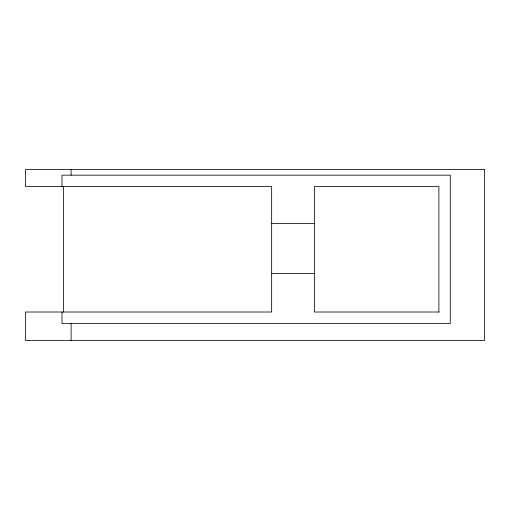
<?xml version="1.0" encoding="UTF-8"?>
<svg xmlns="http://www.w3.org/2000/svg" width="510" height="510" viewBox="0 0 510 510"><rect width="100%" height="100%" fill="white"/><g stroke="black" fill="none" stroke-linecap="round" stroke-linejoin="round"><path stroke-width="0.76" d="M271.651 223.399L314.415 223.399M271.651 273.558L314.415 273.558M439.046 312.018L314.415 312.018L314.415 186.577L438.887 186.577L438.887 312.018M71.113 169.473L71.113 175.172M71.113 323.423L71.113 340.527M63.584 186.577L63.584 312.018M61.99 186.577L61.99 175.172L450.292 175.172L450.292 323.423L61.99 323.423L61.99 312.018M484.5 169.473L25.5 169.473L25.5 186.577L271.651 186.577L271.651 312.018L25.5 312.018L25.5 340.527L484.5 340.527L484.5 169.473"/></g></svg>
